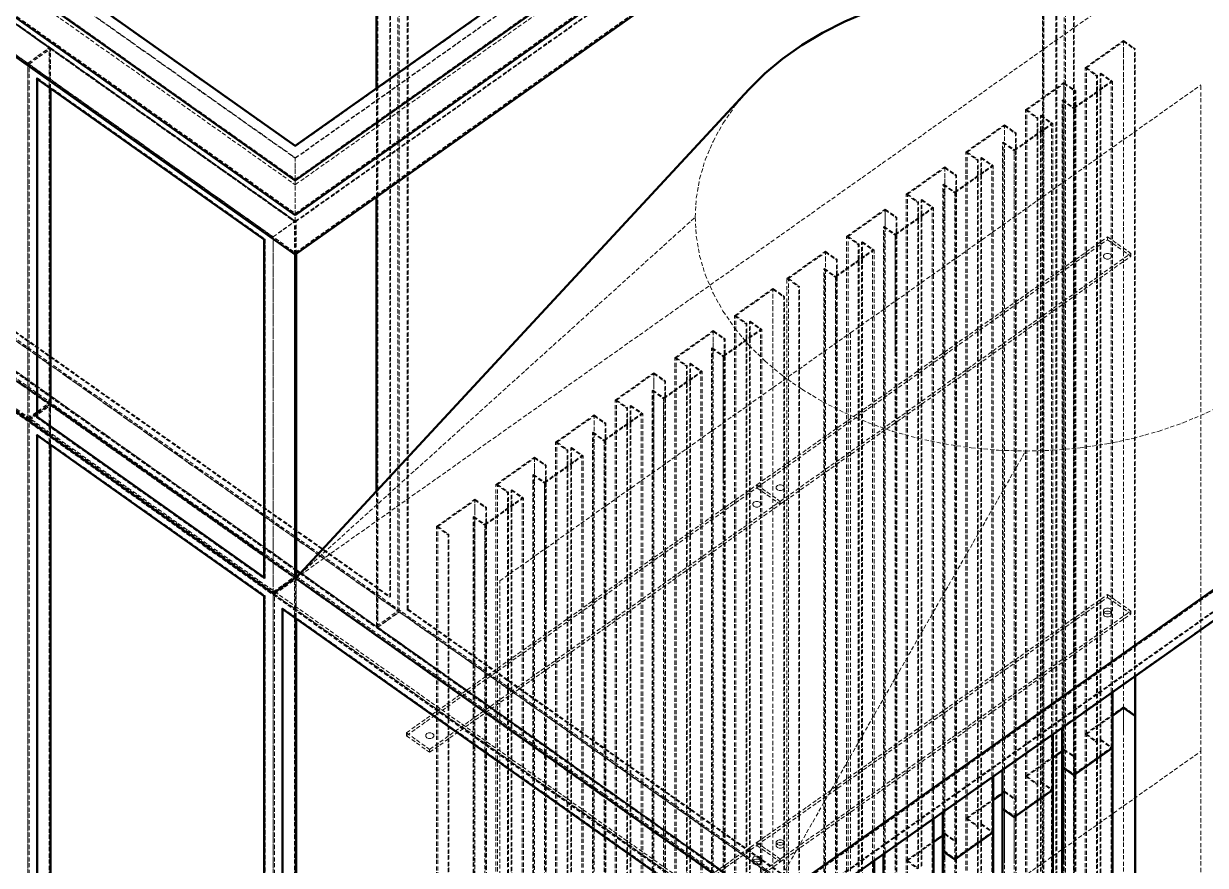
# Model space of a CAD drawing. Header units: millimetres. Extents: x 589 to 12190, y 300 to 8700.
# Drawn here: x 1816 to 2889, y 2062 to 2826 of the extents above; entities that cross this region are included whole.
import ezdxf

# ---------------------------------------------------------------- set-up
doc = ezdxf.new("R2010")
doc.units = ezdxf.units.MM
doc.linetypes.add('Hidden', pattern=[15, 5, -3, 5, -2])
for name, color, linetype, lineweight in [('Default', 7, 'Continuous', 50), ('Edges', 7, 'Hidden', 15), ('HiddenEdges', 2, 'Hidden', 15), ('HiddenSilhouettes', 2, 'Hidden', 15), ('HiddenWires', 7, 'Hidden', 15), ('Silhouettes', 7, 'Continuous', 50), ('Wires', 7, 'Hidden', 15)]:
    doc.layers.add(name, color=color, linetype=linetype, lineweight=lineweight)

# ---------------------------------------------------------------- blocks, each defined once
blk = doc.blocks.new('Isometric')
at = {"layer": 'Edges'}
for points in [[(-1895, 1560.2), (70.7, 170.2)], [(-1895, 1512.8), (70.7, 122.8)], [(70.7, 170.2), (1329.4, 1060.2)], [(70.7, 159.8), (1277, 1012.8)], [(70.7, 122.8), (1329.4, 1012.8)], [(169.7, 322), (169.7, 699)], [(170.6, 322.6), (170.6, 699.6)], [(-253.1, -79.7), (-253.1, 349.7)], [(554.6, 165.6), (556, 189), (560, 212.2), (566.8, 235), (576.3, 257.4), (588.3, 279.2), (602.8, 300.2), (619.7, 320.3)], [(70.7, 210.2), (70.7, 237)], [(169.7, -164.8), (169.7, 190.7)], [(70.7, 168), (70.7, 170.2)], [(70.7, 159.8), (70.7, 168)], [(71.2, -271), (554.6, 165.6)], [(554.6, 165.6), (556, 142.3), (560, 119.1), (566.8, 96.2), (576.3, 73.8), (588.3, 52), (602.8, 31), (619.7, 10.9), (638.9, -8.1), (660.3, -26), (683.7, -42.5), (708.9, -57.6), (735.8, -71.2), (764.2, -83.1), (793.9, -93.4), (824.7, -101.9), (856.4, -108.6), (888.8, -113.4), (921.6, -116.3), (954.6, -117.2)], [(954.6, -117.2), (987.6, -116.3), (1020.4, -113.4), (1052.8, -108.6), (1084.5, -101.9), (1115.3, -93.4), (1145, -83.1), (1173.4, -71.2), (1200.3, -57.6), (1225.5, -42.5), (1248.9, -26), (1270.3, -8.1), (1289.5, 10.9), (1306.4, 31), (1320.9, 52), (1332.9, 73.8), (1342.4, 96.2), (1349.1, 119.1), (1353.2, 142.3), (1354.6, 165.6)], [(43.8, -289.7), (43.8, 139.7)], [(70.7, 120.7), (70.7, 122.8)], [(-253.1, -1769.7), (-253.1, -79.7)], [(-242.5, -76.6), (-241.7, -76)], [(-242.5, -76.6), (33.2, -271.6)], [(-242.5, -1766.6), (-242.5, -97.8)], [(70.7, -270.7), (70.7, -153.1)], [(71.6, -261.3), (76.8, -265)], [(43.8, -1979.7), (43.8, -289.7)], [(54.4, -1976.6), (54.4, -307.8)], [(1073, -427.9), (1073, -399.6)], [(1073, -1234), (1073, -427.9)], [(1012.9, -509.2), (1012.9, -442.1)], [(1086.3, -1243.4), (1086.3, -437.3)], [(940.8, -560.2), (940.8, -493.1)], [(1012.9, -1315.3), (1012.9, -509.2)], [(868.7, -611.2), (868.7, -544.1)], [(940.8, -1366.3), (940.8, -560.2)], [(796.6, -662.2), (796.6, -595.1)], [(868.7, -1417.3), (868.7, -611.2)]]:
    blk.add_lwpolyline(points, dxfattribs=at)
for points in [[(-1842.7, 1512.8, 0), (70.7, 159.8, 0)], [(70.7, 237, 0), (1272.8, 1087, 0)], [(-226.3, 447, 0), (70.7, 237, 0)], [(-242.5, -76.6, 0), (-242.5, 333.6, 0)], [(170.6, -163.9, 0), (170.6, 191.3, 0)], [(-241.7, -71.9, 0), (-225.4, -60.4, 0)], [(637.2, -670.1, 0), (954.6, -117.2, 0)], [(662.4, -689.1, 0), (1468.5, -119.1, 0)], [(71.6, -260.4, 0), (77.3, -264.5, 0)], [(43.8, -289.7, 0), (609.5, -689.7, 0)], [(1086.3, -437.3, 0), (1086.3, -390.2, 0)], [(1073, -426.7, 0), (1073, -426.7, 0)]]:
    blk.add_polyline3d(points, dxfattribs=at)
at = {"layer": 'HiddenEdges'}
for points in [[(186, -293.6), (186, 1375.2)], [(196.6, -312), (196.6, 1376.3)], [(206.3, -309.2), (206.3, 1359.6)], [(-1032.4, 939.8), (-226.3, 369.8)], [(-1059.2, 921.7), (-253.1, 351.7)], [(992.1, -863.6), (992.1, 805.2)], [(976.7, -900.9), (976.7, 789.1)], [(1012.4, -879.2), (1012.4, 789.6)], [(70.7, -271.5), (1272.8, 578.5)], [(-1032.4, 509.3), (-226.3, -60.7)], [(-1032.4, 508.5), (-226.3, -61.5)], [(-1031.5, 507.9), (-227.1, -60.9)], [(976.7, -900.4), (976.7, 483.3)], [(-224.6, 446.2), (70.7, 237.4)], [(-224.6, 420.2), (70.7, 211.4)], [(1073, 306.3), (1073, 379.4)], [(1073, -399.6), (1073, 378.2)], [(-253.1, 352), (-227.1, 370.4)], [(-227.1, -59.2), (-227.1, 370.4)], [(-253.1, -77.6), (-253.1, 352)], [(-253.1, 351.7), (43.8, 141.7)], [(1040.5, -469.7), (1040.5, 336.4)], [(1045.5, -466.2), (1045.5, 339.9)], [(169.7, 190.7), (169.7, 322)], [(170.6, 191.3), (170.6, 322.6)], [(1000.9, -478.9), (1000.9, 327.2)], [(1014.2, -488.3), (1014.2, 317.8)], [(975.8, 153.1), (975.8, 306.3)], [(999.6, -498.6), (999.6, 307.5)], [(973.3, -517.2), (973.3, 288.9)], [(1012.9, 0), (1012.9, 298.1)], [(1012.9, -442.1), (1012.9, 296.9)], [(928.8, 153.1), (928.8, 277.4)], [(968.4, -520.7), (968.4, 285.4)], [(-609.5, 258.3), (196.6, -311.7)], [(942.1, -539.3), (942.1, 266.8)], [(-608.1, 257.2), (1895, -1512.8)], [(940.8, 153.1), (940.8, 247.1)], [(-636.4, 239.3), (71.6, -261.3)], [(-635.5, 239.6), (71.6, -260.4)], [(-635.5, 239.1), (170.6, -330.9)], [(-634.3, 238.7), (1842.7, -1512.8)], [(70.7, 211.4), (70.7, 237.4)], [(896.3, -571.7), (896.3, 234.4)], [(901.2, -568.2), (901.2, 237.9)], [(856.7, 153.1), (856.7, 226.4)], [(856.7, -580.9), (856.7, 225.2)], [(870, -590.3), (870, 215.8)], [(-608.1, 209.8), (1895, -1560.2)], [(70.7, 160.7), (70.7, 210.2)], [(855.4, -600.6), (855.4, 205.5)], [(829.1, -619.2), (829.1, 186.9)], [(868.7, 153.1), (868.7, 196.1)], [(868.7, -544.1), (868.7, 194.9)], [(784.5, -631.9), (784.5, 174.2)], [(824.1, -622.7), (824.1, 183.4)], [(43.8, 142), (69.9, 160.4)], [(69.9, -269.2), (69.9, 160.4)], [(70.7, 159.8), (71.6, 160.4)], [(797.8, -641.3), (797.8, 164.8)], [(783.3, -651.6), (783.3, 154.5)], [(796.6, -595.1), (796.6, 143.9)], [(43.8, -287.6), (43.8, 142)], [(752, -673.7), (752, 132.4)], [(757, -670.2), (757, 135.9)], [(1053.6, 138.4), (1053.6, 141.9)], [(712.4, -682.9), (712.4, 123.2)], [(711.1, -702.6), (711.1, 103.5)], [(724.4, 0), (724.4, 94.1)], [(724.4, -646.1), (724.4, 92.9)], [(648.8, 0), (648.8, 79.4)], [(648.8, -727.9), (648.8, 78.2)], [(679.9, -677.6), (679.9, 81.4)], [(662.1, -737.3), (662.1, 68.8)], [(616.2, -769.7), (616.2, 36.4)], [(621.2, -766.2), (621.2, 39.9)], [(576.6, -778.9), (576.6, 27.2)], [(589.9, -788.3), (589.9, 17.8)], [(549.1, -817.2), (549.1, -11.1)], [(588.7, -809.2), (588.7, -3.1)], [(504.5, -153.1), (504.5, -22.6)], [(504.5, -829.9), (504.5, -23.8)], [(544.1, -820.7), (544.1, -14.6)], [(517.8, -839.3), (517.8, -33.2)], [(503.2, -849.6), (503.2, -43.5)], [(516.5, -153.1), (516.5, -52.9)], [(516.5, -860.2), (516.5, -54.1)], [(-253.1, -79.7), (-226.3, -60.7)], [(-253.1, -79.3), (-227.1, -60.9)], [(-227.1, -1749.2), (-227.1, -60.9)], [(-226.3, -60.7), (70.7, -270.7)], [(-225.4, -60.9), (71.6, -270.9)], [(472, -871.7), (472, -65.6)], [(476.9, -868.2), (476.9, -62.1)], [(-253.1, -1767.6), (-253.1, -79.3)], [(432.4, -153.1), (432.4, -73.6)], [(432.4, -880.9), (432.4, -74.8)], [(445.7, -890.3), (445.7, -84.2)], [(404.8, -919.2), (404.8, -113.1)], [(444.4, -153.1), (444.4, -103.9)], [(444.4, -911.2), (444.4, -105.1)], [(360.3, -153.1), (360.3, -124.6)], [(360.3, -931.9), (360.3, -125.8)], [(399.9, -922.7), (399.9, -116.6)], [(373.6, -941.3), (373.6, -135.2)], [(359, -951.6), (359, -145.5)], [(372.3, -306.3), (372.3, -154.9)], [(372.3, -962.2), (372.3, -156.1)], [(169.7, -330.7), (169.7, -164.8)], [(170.6, -330.4), (170.6, -163.9)], [(327.7, -973.7), (327.7, -167.6)], [(332.7, -970.2), (332.7, -164.1)], [(288.1, -306.3), (288.1, -175.6)], [(288.1, -982.9), (288.1, -176.8)], [(657.6, -181.6), (657.6, -178.1)], [(286.9, -1002.6), (286.9, -196.5)], [(301.4, -992.3), (301.4, -186.2)], [(300.2, -306.3), (300.2, -205.9)], [(300.2, -1013.2), (300.2, -207.1)], [(255.6, -1024.7), (255.6, -218.6)], [(43.8, -289.3), (69.9, -270.9)], [(69.9, -1959.2), (69.9, -270.9)], [(70.7, -271.5), (70.7, -270.7)], [(70.7, -271.5), (71.2, -271)], [(71.6, -1960.9), (71.6, -270.9)], [(77.3, -264.5), (168.9, -329.2)], [(71.6, -272.1), (635.5, -670.9)], [(33.2, -292.8), (34.1, -292.2)], [(34.1, -1961), (34.1, -292.2)], [(43.8, -1977.6), (43.8, -289.3)], [(45.5, -290.5), (609.5, -689.3)], [(1053.6, -294.3), (1053.6, -290.8)], [(169.7, -331.5), (169.7, -306.3)], [(196.6, -312), (1001, -880.8)], [(170.6, -330.4), (975, -899.2)], [(170.6, -330.9), (976.7, -900.9)], [(1073, -459.4), (1073, -426.7)], [(1040.5, -1275.8), (1040.5, -469.7)], [(1045.5, -1272.3), (1045.5, -466.2)], [(233.3, -481.6), (233.3, -478.1)], [(1000.9, -1285), (1000.9, -478.9)], [(1014.2, -1294.4), (1014.2, -488.3)], [(1012.9, -612.5), (1012.9, -508)], [(968.4, -1326.8), (968.4, -520.7)], [(973.3, -1323.3), (973.3, -517.2)], [(928.8, -1336), (928.8, -529.9)], [(942.1, -1345.4), (942.1, -539.3)], [(927.5, -1355.7), (927.5, -549.6)], [(896.3, -1377.8), (896.3, -571.7)], [(901.2, -1374.3), (901.2, -568.2)], [(940.8, -612.5), (940.8, -559)], [(856.7, -612.5), (856.7, -579.7)], [(856.7, -1387), (856.7, -580.9)], [(629.3, -594.3), (629.3, -590.8)], [(870, -1396.4), (870, -590.3)], [(868.7, -612.5), (868.7, -610)], [(975.8, -901.5), (975.8, -612.5)]]:
    blk.add_lwpolyline(points, dxfattribs=at)
for points in [[(-1838.5, 1510.7, 0), (70.7, 160.7, 0)], [(70.7, 237.4, 0), (1271.1, 1086.2, 0)], [(70.7, 251.2, 0), (1251.6, 1086.2, 0)], [(70.7, 211.4, 0), (1271.1, 1060.2, 0)], [(70.7, 160.7, 0), (1272.8, 1010.7, 0)], [(-1031.5, 939.2, 0), (-227.1, 370.4, 0)], [(-1057.5, 920.8, 0), (-253.1, 352, 0)], [(1002.7, -882, 0), (1002.7, 806.3, 0)], [(-1057.5, 489.5, 0), (-253.1, -79.3, 0)], [(-205.1, 446.2, 0), (70.7, 251.2, 0)], [(-226.3, 369.8, 0), (70.7, 159.8, 0)], [(-225.4, 369.2, 0), (69.9, 160.4, 0)], [(1086.3, -390.2, 0), (1086.3, 368.8, 0)], [(-253.1, 349.7, 0), (-253.1, 351.7, 0)], [(-251.4, 350.8, 0), (43.8, 142, 0)], [(-241.7, 334.2, 0), (34.1, 139.2, 0)], [(1000.9, 306.3, 0), (1000.9, 328.4, 0)], [(928.8, -529.9, 0), (928.8, 276.2, 0)], [(-609.5, 258, 0), (194.9, -310.8, 0)], [(-599.8, 260.8, 0), (185.1, -294.2, 0)], [(70.7, 251.2, 0), (70.7, 252, 0)], [(927.5, -549.6, 0), (927.5, 256.5, 0)], [(940.8, -493.1, 0), (940.8, 245.9, 0)], [(70.7, 168, 0), (70.7, 205, 0)], [(784.5, 153.1, 0), (784.5, 175.4, 0)], [(43.8, 141.7, 0), (70.7, 160.7, 0)], [(796.6, 0, 0), (796.6, 145.1, 0)], [(33.2, 138.6, 0), (34.1, 139.2, 0)], [(34.1, -271, 0), (34.1, 139.2, 0)], [(43.8, 139.7, 0), (43.8, 141.7, 0)], [(712.4, 0, 0), (712.4, 124.4, 0)], [(725.7, -692.3, 0), (725.7, 113.8, 0)], [(576.6, 0, 0), (576.6, 28.4, 0)], [(575.4, -798.6, 0), (575.4, 7.5, 0)], [(588.7, -153.1, 0), (588.7, -1.9, 0)], [(975.8, -306.3, 0), (975.8, 0, 0)], [(-226.3, -61.5, 0), (-225.4, -60.9, 0)], [(-225.4, -62.1, 0), (69.9, -270.9, 0)], [(-251.4, -78.8, 0), (-241.7, -71.9, 0)], [(-251.4, -80.5, 0), (43.8, -289.3, 0)], [(-241.7, -97.2, 0), (34.1, -292.2, 0)], [(431.1, -900.6, 0), (431.1, -94.5, 0)], [(662.4, -678.3, 0), (1416.5, -145.1, 0)], [(288.1, -176.8, 0), (288.1, -176.8, 0)], [(70.7, -271.5, 0), (636.4, -671.5, 0)], [(76.8, -265, 0), (710.6, -713.2, 0)], [(55.3, -307.2, 0), (599.8, -692.2, 0)], [(170.6, -330.4, 0), (196.6, -312, 0)], [(196.6, -311.7, 0), (1002.7, -881.7, 0)], [(206.3, -309.2, 0), (207.2, -308.6, 0)], [(206.3, -309.2, 0), (991.2, -864.2, 0)], [(1000.9, -612.5, 0), (1000.9, -477.7, 0)], [(999.6, -1304.7, 0), (999.6, -498.6, 0)], [(928.8, -612.5, 0), (928.8, -528.7, 0)], [(855.4, -1406.7, 0), (855.4, -600.6, 0)]]:
    blk.add_polyline3d(points, dxfattribs=at)
at = {"layer": 'HiddenSilhouettes'}
for points in [[(-1842.7, 1558), (70.7, 205)], [(185.1, -294.2), (185.1, 1374.6)], [(207.2, -308.6), (207.2, 1360.2)], [(70.7, 205), (1277, 1058)], [(-1032.4, 940.7), (-226.3, 370.7)], [(-1031.5, 940.4), (-225.4, 370.4)], [(991.2, -864.2), (991.2, 804.6)], [(1001, -880.8), (1001, 807.5)], [(1013.3, -878.6), (1013.3, 790.2)], [(-1031.5, 509.1), (-225.4, -60.9)], [(-1057.5, 491.2), (-253.1, -77.6)], [(975, -899.2), (975, 482.8)], [(1026.4, 346.4), (1073, 379.4)], [(1073, 379.4), (1087.2, 369.4)], [(1073, 378.2), (1086.3, 368.8)], [(-251.4, 350.8), (-225.4, 369.2)], [(-226.3, 306.3), (-226.3, 370.7)], [(-226.3, 370.7), (70.7, 160.7)], [(-225.4, 306.3), (-225.4, 370.4)], [(-225.4, 370.4), (71.6, 160.4)], [(-225.4, 321.5), (-225.4, 369.2)], [(1086.3, 368.8), (1087.2, 369.4)], [(-251.4, -78.8), (-251.4, 350.8)], [(1026.4, -459.7), (1026.4, 346.4)], [(1026.4, 346.4), (1040.5, 336.4)], [(1028.1, -459.7), (1028.1, 346.4)], [(1028.1, 346.4), (1041.4, 337)], [(-241.7, 333), (-241.7, 334.2)], [(1012.9, 298.1), (1057.9, 329.9)], [(1040.5, 336.4), (1041.4, 337)], [(1041.4, -469.1), (1041.4, 337)], [(1044.6, 339.3), (1045.5, 339.9)], [(1044.6, -466.8), (1044.6, 339.3)], [(1057.9, -476.2), (1057.9, 329.9)], [(1059.6, -409.1), (1059.6, 329.9)], [(168.9, 190.1), (168.9, 321.4)], [(954.2, 295.4), (1000.9, 328.4)], [(955.9, 295.4), (1000.9, 327.2)], [(1000.9, 328.4), (1015.1, 318.4)], [(1000.9, 327.2), (1014.2, 317.8)], [(1014.2, 317.8), (1015.1, 318.4)], [(1015.1, -487.7), (1015.1, 318.4)], [(-226.3, -61.5), (-226.3, 306.3)], [(998.8, 306.9), (999.6, 307.5)], [(998.8, -452.1), (998.8, 306.9)], [(999.6, 307.5), (1012.9, 298.1)], [(954.2, -510.7), (954.2, 295.4)], [(954.2, 295.4), (968.4, 285.4)], [(955.9, -510.7), (955.9, 295.4)], [(955.9, 295.4), (969.2, 286)], [(969.2, -520.1), (969.2, 286)], [(972.5, 288.3), (973.3, 288.9)], [(972.5, -517.8), (972.5, 288.3)], [(972.5, 288.3), (985.8, 278.9)], [(973.3, 288.9), (987.5, 278.9)], [(883.8, 244.4), (928.8, 276.2)], [(928.8, 276.2), (942.1, 266.8)], [(940.8, 247.1), (985.8, 278.9)], [(940.8, 245.9), (987.5, 278.9)], [(985.8, -527.2), (985.8, 278.9)], [(942.1, 266.8), (942.9, 267.4)], [(942.9, -538.7), (942.9, 267.4)], [(882.1, -561.7), (882.1, 244.4)], [(882.1, 244.4), (896.3, 234.4)], [(883.8, -561.7), (883.8, 244.4)], [(883.8, 244.4), (897.1, 235)], [(926.7, 255.9), (927.5, 256.5)], [(926.7, 255.9), (940.8, 245.9)], [(927.5, 256.5), (940.8, 247.1)], [(-636.4, 238.5), (71.6, -262.1)], [(896.3, 234.4), (897.1, 235)], [(897.1, -571.1), (897.1, 235)], [(900.4, -568.8), (900.4, 237.3)], [(900.4, 237.3), (913.7, 227.9)], [(810, 193.4), (856.7, 226.4)], [(811.7, 193.4), (856.7, 225.2)], [(856.7, 225.2), (870, 215.8)], [(868.7, 194.9), (915.3, 227.9)], [(870, 215.8), (870.8, 216.4)], [(870.8, -589.7), (870.8, 216.4)], [(913.7, -578.2), (913.7, 227.9)], [(915.3, -511.1), (915.3, 227.9)], [(-608.1, 212), (1863, -1535.4)], [(854.5, 204.9), (855.4, 205.5)], [(854.5, -554.1), (854.5, 204.9)], [(854.5, 204.9), (868.7, 194.9)], [(855.4, 205.5), (868.7, 196.1)], [(-636.4, 189.8), (663.3, -729.2)], [(-634.3, 193.5), (1842.7, -1558)], [(810, -612.7), (810, 193.4)], [(811.7, -612.7), (811.7, 193.4)], [(811.7, 193.4), (825, 184)], [(828.2, -619.8), (828.2, 186.3)], [(828.2, 186.3), (841.5, 176.9)], [(739.6, 142.4), (784.5, 174.2)], [(784.5, 175.4), (798.7, 165.4)], [(784.5, 174.2), (797.8, 164.8)], [(796.6, 145.1), (841.5, 176.9)], [(796.6, 143.9), (843.2, 176.9)], [(824.1, 183.4), (825, 184)], [(825, -622.1), (825, 184)], [(841.5, -629.2), (841.5, 176.9)], [(843.2, -562.1), (843.2, 176.9)], [(70.7, 120.7), (70.7, 160.7)], [(71.6, 121.3), (71.6, 160.4)], [(797.8, 164.8), (798.7, 165.4)], [(798.7, -640.7), (798.7, 165.4)], [(782.4, -605.1), (782.4, 153.9)], [(975.8, 0), (975.8, 153.1)], [(629.3, -158.1), (1053.6, 141.9)], [(737.9, -663.7), (737.9, 142.4)], [(737.9, 142.4), (752, 132.4)], [(739.6, -663.7), (739.6, 142.4)], [(739.6, 142.4), (752.9, 133)], [(752.9, -673.1), (752.9, 133)], [(756.1, 135.3), (757, 135.9)], [(756.1, -670.8), (756.1, 135.3)], [(756.1, 135.3), (769.4, 125.9)], [(757, 135.9), (771.1, 125.9)], [(1053.6, 138.4), (1081.9, 118.4)], [(657.6, -178.1), (1081.9, 121.9)], [(657.6, -181.6), (1081.9, 118.4)], [(665.7, 91.4), (712.4, 124.4)], [(667.4, 91.4), (712.4, 123.2)], [(712.4, 123.2), (725.7, 113.8)], [(724.4, 94.1), (769.4, 125.9)], [(724.4, 92.9), (771.1, 125.9)], [(726.6, -691.7), (726.6, 114.4)], [(769.4, -680.2), (769.4, 125.9)], [(771.1, -613.1), (771.1, 125.9)], [(1081.9, 118.4), (1081.9, 121.9)], [(710.3, 102.9), (711.1, 103.5)], [(711.1, 103.5), (724.4, 94.1)], [(667.4, -714.7), (667.4, 91.4)], [(667.4, 91.4), (680.7, 82)], [(603.8, 46.4), (648.8, 78.2)], [(648.8, 78.2), (662.1, 68.8)], [(679.9, 81.4), (680.7, 82)], [(662.1, 68.8), (662.9, 69.4)], [(662.9, -736.7), (662.9, 69.4)], [(602.1, -759.7), (602.1, 46.4)], [(602.1, 46.4), (616.2, 36.4)], [(603.8, -759.7), (603.8, 46.4)], [(603.8, 46.4), (617.1, 37)], [(588.7, -1.9), (633.6, 29.9)], [(588.7, -3.1), (635.3, 29.9)], [(616.2, 36.4), (617.1, 37)], [(617.1, -769.1), (617.1, 37)], [(620.3, -766.8), (620.3, 39.3)], [(620.3, 39.3), (633.6, 29.9)], [(633.6, -776.2), (633.6, 29.9)], [(635.3, -776.2), (635.3, 29.9)], [(531.7, -4.6), (576.6, 27.2)], [(576.6, 28.4), (590.8, 18.4)], [(590.8, -787.7), (590.8, 18.4)], [(574.5, 6.9), (575.4, 7.5)], [(574.5, -799.2), (574.5, 6.9)], [(574.5, 6.9), (588.7, -3.1)], [(575.4, 7.5), (588.7, -1.9)], [(-226.3, -60.7), (-226.3, 0)], [(-225.4, -60.9), (-225.4, 0)], [(530, -810.7), (530, -4.6)], [(531.7, -810.7), (531.7, -4.6)], [(531.7, -4.6), (545, -14)], [(544.1, -14.6), (545, -14)], [(545, -820.1), (545, -14)], [(548.2, -817.8), (548.2, -11.7)], [(548.2, -11.7), (561.5, -21.1)], [(549.1, -11.1), (563.2, -21.1)], [(459.5, -55.6), (504.5, -23.8)], [(561.5, -827.2), (561.5, -21.1)], [(563.2, -827.2), (563.2, -21.1)], [(-263.8, -33.3), (-227.1, -59.2)], [(517.8, -33.2), (518.7, -32.6)], [(518.7, -838.7), (518.7, -32.6)], [(457.9, -861.7), (457.9, -55.6)], [(459.5, -861.7), (459.5, -55.6)], [(459.5, -55.6), (472.8, -65)], [(502.4, -44.1), (503.2, -43.5)], [(502.4, -850.2), (502.4, -44.1)], [(503.2, -43.5), (516.5, -52.9)], [(-253.1, -77.6), (-227.1, -59.2)], [(-251.4, -80.5), (-225.4, -62.1)], [(-225.4, -153.1), (-225.4, -60.9)], [(472.8, -871.1), (472.8, -65)], [(476.1, -62.7), (476.9, -62.1)], [(476.1, -868.8), (476.1, -62.7)], [(476.9, -62.1), (491.1, -72.1)], [(-251.4, -78.8), (43.8, -287.6)], [(-251.4, -1768.8), (-251.4, -80.5)], [(432.4, -74.8), (445.7, -84.2)], [(444.4, -103.9), (489.4, -72.1)], [(444.4, -105.1), (491.1, -72.1)], [(446.5, -889.7), (446.5, -83.6)], [(489.4, -878.2), (489.4, -72.1)], [(491.1, -878.2), (491.1, -72.1)], [(-241.7, -98.4), (-241.7, -97.2)], [(430.3, -901.2), (430.3, -95.1)], [(432.4, -95.4), (432.4, -95.4)], [(385.7, -912.7), (385.7, -106.6)], [(385.7, -106.6), (399.9, -116.6)], [(387.4, -912.7), (387.4, -106.6)], [(387.4, -106.6), (400.7, -116)], [(404, -919.8), (404, -113.7)], [(404, -113.7), (417.3, -123.1)], [(638.1, -671.5), (1442.5, -102.7)], [(313.6, -157.6), (360.3, -124.6)], [(315.3, -157.6), (360.3, -125.8)], [(399.9, -116.6), (400.7, -116)], [(400.7, -922.1), (400.7, -116)], [(417.3, -929.2), (417.3, -123.1)], [(419, -929.2), (419, -123.1)], [(374.4, -940.7), (374.4, -134.6)], [(-226.3, -1751.5), (-226.3, -153.1)], [(358.1, -146.1), (359, -145.5)], [(358.1, -952.2), (358.1, -146.1)], [(358.1, -146.1), (372.3, -156.1)], [(359, -145.5), (372.3, -154.9)], [(205.1, -458.1), (629.3, -158.1)], [(313.6, -963.7), (313.6, -157.6)], [(313.6, -157.6), (327.7, -167.6)], [(315.3, -963.7), (315.3, -157.6)], [(315.3, -157.6), (328.6, -167)], [(328.6, -973.1), (328.6, -167)], [(331.8, -164.7), (332.7, -164.1)], [(331.8, -970.8), (331.8, -164.7)], [(331.8, -164.7), (345.1, -174.1)], [(332.7, -164.1), (346.8, -174.1)], [(629.3, -158.1), (657.6, -178.1)], [(629.3, -161.6), (629.3, -158.1)], [(629.3, -161.6), (657.6, -181.6)], [(233.3, -478.1), (657.6, -178.1)], [(243.2, -208.6), (288.1, -176.8)], [(288.1, -175.6), (302.3, -185.6)], [(288.1, -176.8), (301.4, -186.2)], [(300.2, -205.9), (345.1, -174.1)], [(300.2, -207.1), (346.8, -174.1)], [(301.4, -186.2), (302.3, -185.6)], [(302.3, -991.7), (302.3, -185.6)], [(345.1, -980.2), (345.1, -174.1)], [(346.8, -980.2), (346.8, -174.1)], [(286, -1003.2), (286, -197.1)], [(241.5, -1014.7), (241.5, -208.6)], [(241.5, -208.6), (255.6, -218.6)], [(243.2, -1014.7), (243.2, -208.6)], [(243.2, -208.6), (256.5, -218)], [(255.6, -218.6), (256.5, -218)], [(256.5, -1024.1), (256.5, -218)], [(33.2, -270.4), (34.1, -271)], [(33.2, -271.6), (34.1, -271)], [(43.8, -287.6), (69.9, -269.2)], [(70.7, -271.5), (71.6, -270.9)], [(70.7, -271.5), (71.2, -271)], [(45.5, -290.5), (71.6, -272.1)], [(71.6, -319.9), (71.6, -272.1)], [(45.5, -1978.8), (45.5, -290.5)], [(629.3, -594.3), (1053.6, -294.3)], [(1053.6, -290.8), (1081.9, -310.8)], [(1053.6, -294.3), (1081.9, -314.3)], [(55.3, -308.4), (55.3, -307.2)], [(70.7, -1961.5), (70.7, -306.3)], [(170.6, -330.9), (170.6, -306.3)], [(657.6, -614.3), (1081.9, -314.3)], [(1048.8, -313.4), (1050.1, -311.8), (1052.3, -310.9), (1054.9, -310.9), (1057.1, -311.8), (1058.4, -313.4), (1058.4, -315.3), (1057.1, -316.8), (1054.9, -317.8), (1052.3, -317.8), (1050.1, -316.8), (1048.8, -315.3)], [(1048.8, -315.3), (1048.8, -311.7)], [(1058.4, -313.4), (1058.4, -309.9)], [(1081.9, -314.3), (1081.9, -310.8)], [(169.7, -331.5), (170.6, -330.9)], [(1026.4, -459.7), (1073, -426.7)], [(1028.1, -459.7), (1059.6, -437.4)], [(205.1, -461.6), (205.1, -458.1)], [(1026.4, -1265.8), (1026.4, -459.7)], [(1026.4, -459.7), (1040.5, -469.7)], [(1028.1, -1265.8), (1028.1, -459.7)], [(1040.5, -469.7), (1041.4, -469.1)], [(1041.4, -1275.2), (1041.4, -469.1)], [(1044.6, -1272.9), (1044.6, -466.8)], [(1044.6, -466.8), (1057.9, -476.2)], [(1045.5, -466.2), (1059.6, -476.2)], [(954.2, -510.7), (1000.9, -477.7)], [(1000.9, -477.7), (1015.1, -487.7)], [(1012.9, -508), (1057.9, -476.2)], [(1057.9, -1282.3), (1057.9, -476.2)], [(955.9, -510.7), (987.5, -488.4)], [(998.8, -499.2), (999.6, -498.6)], [(999.6, -498.6), (1012.9, -508)], [(1014.2, -488.3), (1015.1, -487.7)], [(1015.1, -1293.8), (1015.1, -487.7)], [(954.2, -1316.8), (954.2, -510.7)], [(954.2, -510.7), (968.4, -520.7)], [(955.9, -1316.8), (955.9, -510.7)], [(955.9, -510.7), (969.2, -520.1)], [(928.8, -528.7), (942.9, -538.7)], [(940.8, -559), (985.8, -527.2)], [(969.2, -1326.2), (969.2, -520.1)], [(972.5, -1323.9), (972.5, -517.8)], [(972.5, -517.8), (985.8, -527.2)], [(973.3, -517.2), (987.5, -527.2)], [(985.8, -1333.3), (985.8, -527.2)], [(883.8, -561.7), (915.3, -539.4)], [(942.1, -539.3), (942.9, -538.7)], [(942.9, -1344.8), (942.9, -538.7)], [(882.1, -1367.8), (882.1, -561.7)], [(882.1, -561.7), (896.3, -571.7)], [(883.8, -1367.8), (883.8, -561.7)], [(896.3, -571.7), (897.1, -571.1)], [(897.1, -1377.2), (897.1, -571.1)], [(900.4, -1374.9), (900.4, -568.8)], [(900.4, -568.8), (913.7, -578.2)], [(901.2, -568.2), (915.3, -578.2)], [(810, -612.7), (856.7, -579.7)], [(856.7, -579.7), (870.8, -589.7)], [(868.7, -610), (913.7, -578.2)], [(913.7, -1384.3), (913.7, -578.2)], [(205.1, -890.8), (629.3, -590.8)], [(205.1, -894.3), (629.3, -594.3)], [(652.8, -593.4), (654.1, -591.8), (656.3, -590.9), (658.9, -590.9), (661.1, -591.8), (662.4, -593.4), (662.4, -595.3), (661.1, -596.8), (658.9, -597.8), (656.3, -597.8), (654.1, -596.8), (652.8, -595.3)], [(652.8, -595.3), (652.8, -591.7)], [(662.4, -593.4), (662.4, -589.9)], [(811.7, -612.7), (843.2, -590.4)], [(854.5, -601.2), (855.4, -600.6)], [(855.4, -600.6), (868.7, -610)], [(870.8, -1395.8), (870.8, -589.7)], [(233.3, -910.8), (657.6, -610.8)], [(233.3, -914.3), (657.6, -614.3)], [(624.5, -613.4), (625.8, -611.8), (628, -610.9), (630.6, -610.9), (632.9, -611.8), (634.2, -613.4), (634.2, -615.3), (632.9, -616.8), (630.6, -617.8), (628, -617.8), (625.8, -616.8), (624.5, -615.3)], [(624.5, -615.3), (624.5, -611.7)], [(634.2, -613.4), (634.2, -609.9)], [(657.6, -614.3), (657.6, -610.8)], [(810, -1418.8), (810, -612.7)], [(810, -612.7), (824.1, -622.7)], [(811.7, -1418.8), (811.7, -612.7)], [(811.7, -612.7), (825, -622.1)]]:
    blk.add_lwpolyline(points, dxfattribs=at)
for points in [[(1048.8, -309.9), (1050.1, -308.3), (1052.3, -307.4), (1054.9, -307.4), (1057.1, -308.3), (1058.4, -309.9), (1058.4, -311.7), (1057.1, -313.3), (1054.9, -314.2), (1052.3, -314.2), (1050.1, -313.3), (1048.8, -311.7)], [(652.8, -589.9), (654.1, -588.3), (656.3, -587.4), (658.9, -587.4), (661.1, -588.3), (662.4, -589.9), (662.4, -591.7), (661.1, -593.3), (658.9, -594.2), (656.3, -594.2), (654.1, -593.3), (652.8, -591.7)], [(624.5, -609.9), (625.8, -608.3), (628, -607.4), (630.6, -607.4), (632.9, -608.3), (634.2, -609.9), (634.2, -611.7), (632.9, -613.3), (630.6, -614.2), (628, -614.2), (625.8, -613.3), (624.5, -611.7)]]:
    blk.add_lwpolyline(points, close=True, dxfattribs=at)
for points in [[(194.9, -310.8, 0), (194.9, 1377.5, 0)], [(975.8, 306.3, 0), (975.8, 483.1, 0)], [(1028.1, 346.4, 0), (1073, 378.2, 0)], [(-253.1, 351.7, 0), (-226.3, 370.7, 0)], [(-226.3, 369.8, 0), (-225.4, 370.4, 0)], [(1087.2, -389.6, 0), (1087.2, 369.4, 0)], [(-242.5, 333.6, 0), (-241.7, 334.2, 0)], [(1012.9, 296.9, 0), (1059.6, 329.9, 0)], [(1044.6, 339.3, 0), (1057.9, 329.9, 0)], [(1045.5, 339.9, 0), (1059.6, 329.9, 0)], [(998.8, 306.9, 0), (1012.9, 296.9, 0)], [(968.4, 285.4, 0), (969.2, 286, 0)], [(882.1, 244.4, 0), (928.8, 277.4, 0)], [(928.8, 277.4, 0), (942.9, 267.4, 0)], [(987.5, -460.1, 0), (987.5, 278.9, 0)], [(-608.1, 259.3, 0), (1865.3, -1489.7, 0)], [(-598.9, 261.4, 0), (186, -293.6, 0)], [(926.7, -503.1, 0), (926.7, 255.9, 0)], [(900.4, 237.3, 0), (901.2, 237.9, 0)], [(901.2, 237.9, 0), (915.3, 227.9, 0)], [(856.7, 226.4, 0), (870.8, 216.4, 0)], [(868.7, 196.1, 0), (913.7, 227.9, 0)], [(810, 193.4, 0), (824.1, 183.4, 0)], [(828.2, 186.3, 0), (829.1, 186.9, 0)], [(829.1, 186.9, 0), (843.2, 176.9, 0)], [(636.4, -671.5, 0), (1838.5, 178.5, 0)], [(737.9, 142.4, 0), (784.5, 175.4, 0)], [(782.4, 153.9, 0), (783.3, 154.5, 0)], [(782.4, 153.9, 0), (796.6, 143.9, 0)], [(783.3, 154.5, 0), (796.6, 145.1, 0)], [(629.3, -161.6, 0), (1053.6, 138.4, 0)], [(752, 132.4, 0), (752.9, 133, 0)], [(1053.6, 141.9, 0), (1081.9, 121.9, 0)], [(712.4, 124.4, 0), (726.6, 114.4, 0)], [(725.7, 113.8, 0), (726.6, 114.4, 0)], [(710.3, -656.1, 0), (710.3, 102.9, 0)], [(710.3, 102.9, 0), (724.4, 92.9, 0)], [(665.7, -687.6, 0), (665.7, 91.4, 0)], [(665.7, 91.4, 0), (679.9, 81.4, 0)], [(602.1, 46.4, 0), (648.8, 79.4, 0)], [(648.8, 79.4, 0), (662.9, 69.4, 0)], [(680.7, -677, 0), (680.7, 82, 0)], [(620.3, 39.3, 0), (621.2, 39.9, 0)], [(621.2, 39.9, 0), (635.3, 29.9, 0)], [(530, -4.6, 0), (576.6, 28.4, 0)], [(576.6, 27.2, 0), (589.9, 17.8, 0)], [(589.9, 17.8, 0), (590.8, 18.4, 0)], [(530, -4.6, 0), (544.1, -14.6, 0)], [(548.2, -11.7, 0), (549.1, -11.1, 0)], [(457.9, -55.6, 0), (504.5, -22.6, 0)], [(504.5, -22.6, 0), (518.7, -32.6, 0)], [(504.5, -23.8, 0), (517.8, -33.2, 0)], [(516.5, -52.9, 0), (561.5, -21.1, 0)], [(516.5, -54.1, 0), (563.2, -21.1, 0)], [(457.9, -55.6, 0), (472, -65.6, 0)], [(502.4, -44.1, 0), (516.5, -54.1, 0)], [(-226.3, -153.1, 0), (-226.3, -60.7, 0)], [(-226.3, -61.5, 0), (70.7, -271.5, 0)], [(-225.4, -109.9, 0), (-225.4, -62.1, 0)], [(472, -65.6, 0), (472.8, -65, 0)], [(476.1, -62.7, 0), (489.4, -72.1, 0)], [(385.7, -106.6, 0), (432.4, -73.6, 0)], [(387.4, -106.6, 0), (432.4, -74.8, 0)], [(432.4, -73.6, 0), (446.5, -83.6, 0)], [(445.7, -84.2, 0), (446.5, -83.6, 0)], [(-242.5, -97.8, 0), (-241.7, -97.2, 0)], [(430.3, -95.1, 0), (431.1, -94.5, 0)], [(430.3, -95.1, 0), (444.4, -105.1, 0)], [(431.1, -94.5, 0), (444.4, -103.9, 0)], [(404, -113.7, 0), (404.8, -113.1, 0)], [(404.8, -113.1, 0), (419, -123.1, 0)], [(360.3, -124.6, 0), (374.4, -134.6, 0)], [(360.3, -125.8, 0), (373.6, -135.2, 0)], [(372.3, -154.9, 0), (417.3, -123.1, 0)], [(372.3, -156.1, 0), (419, -123.1, 0)], [(373.6, -135.2, 0), (374.4, -134.6, 0)], [(663.3, -678.9, 0), (1417.3, -145.7, 0)], [(168.9, -329.2, 0), (168.9, -165.7, 0)], [(205.1, -461.6, 0), (629.3, -161.6, 0)], [(327.7, -167.6, 0), (328.6, -167, 0)], [(233.3, -481.6, 0), (657.6, -181.6, 0)], [(241.5, -208.6, 0), (288.1, -175.6, 0)], [(286, -197.1, 0), (286.9, -196.5, 0)], [(286, -197.1, 0), (300.2, -207.1, 0)], [(286.9, -196.5, 0), (300.2, -205.9, 0)], [(33.2, -243.3, 0), (69.9, -269.2, 0)], [(70.7, -306.3, 0), (70.7, -270.7, 0)], [(71.6, -270.9, 0), (71.6, -270.6, 0)], [(71.6, -270.9, 0), (637.2, -670.9, 0)], [(76.3, -265.5, 0), (169.7, -331.5, 0)], [(185.1, -294.2, 0), (186, -293.6, 0)], [(629.3, -590.8, 0), (1053.6, -290.8, 0)], [(54.4, -307.8, 0), (55.3, -307.2, 0)], [(168.9, -329.2, 0), (194.9, -310.8, 0)], [(169.7, -330.7, 0), (196.6, -311.7, 0)], [(207.2, -308.6, 0), (992.1, -863.6, 0)], [(657.6, -610.8, 0), (1081.9, -310.8, 0)], [(975.8, -612.5, 0), (975.8, -306.3, 0)], [(169.7, -330.7, 0), (236.9, -378.2, 0)], [(169.7, -331.5, 0), (975.8, -901.5, 0)], [(1073, -426.7, 0), (1087.2, -436.7, 0)], [(205.1, -458.1, 0), (233.3, -478.1, 0)], [(205.1, -461.6, 0), (233.3, -481.6, 0)], [(1028.1, -459.7, 0), (1041.4, -469.1, 0)], [(1044.6, -466.8, 0), (1045.5, -466.2, 0)], [(998.8, -480.4, 0), (1000.9, -478.9, 0)], [(1000.9, -478.9, 0), (1014.2, -488.3, 0)], [(1000.9, -499.5, 0), (1000.9, -499.5, 0)], [(882.1, -561.7, 0), (928.8, -528.7, 0)], [(968.4, -520.7, 0), (969.2, -520.1, 0)], [(972.5, -517.8, 0), (973.3, -517.2, 0)], [(926.7, -531.4, 0), (928.8, -529.9, 0)], [(928.8, -529.9, 0), (942.1, -539.3, 0)], [(926.7, -550.2, 0), (927.5, -549.6, 0)], [(927.5, -549.6, 0), (940.8, -559, 0)], [(883.8, -561.7, 0), (897.1, -571.1, 0)], [(900.4, -568.8, 0), (901.2, -568.2, 0)], [(854.5, -582.4, 0), (856.7, -580.9, 0)], [(856.7, -580.9, 0), (870, -590.3, 0)], [(629.3, -590.8, 0), (657.6, -610.8, 0)], [(629.3, -594.3, 0), (657.6, -614.3, 0)], [(870, -590.3, 0), (870.8, -589.7, 0)], [(1002.7, -881.7, 0), (1002.7, -612.5, 0)]]:
    blk.add_polyline3d(points, dxfattribs=at)
at = {"layer": 'HiddenWires'}
for points in [[(742.5, 25.7), (1166.7, 325.7)], [(1166.7, -333.3), (1166.7, 325.7)], [(1048.8, 119.3), (1050.1, 120.9)], [(1048.8, 117.5), (1050.1, 115.9)], [(1050.1, 120.9), (1052.3, 121.8)], [(1050.1, 115.9), (1052.3, 115)], [(1054.9, 121.8), (1057.1, 120.9)], [(1057.1, 120.9), (1058.4, 119.3)], [(1057.1, 115.9), (1058.4, 117.5)], [(318.2, -274.3), (742.5, 25.7)], [(742.5, -633.3), (742.5, 25.7)], [(652.8, -160.7), (654.1, -159.1)], [(652.8, -162.5), (654.1, -164.1)], [(654.1, -159.1), (656.3, -158.2)], [(654.1, -164.1), (656.3, -165)], [(656.3, -158.2), (658.9, -158.2)], [(656.3, -165), (658.9, -165)], [(658.9, -158.2), (661.1, -159.1)], [(661.1, -159.1), (662.4, -160.7)], [(624.5, -180.7), (625.8, -179.1)], [(624.5, -182.5), (625.8, -184.1)], [(625.8, -179.1), (628, -178.2)], [(625.8, -184.1), (628, -185)], [(628, -178.2), (630.6, -178.2)], [(630.6, -178.2), (632.9, -179.1)], [(632.9, -179.1), (634.2, -180.7)], [(632.9, -184.1), (634.2, -182.5)], [(318.2, -1080.4), (318.2, -274.3)], [(228.5, -460.7), (229.8, -459.1)], [(228.5, -462.5), (228.5, -460.7)], [(228.5, -462.5), (229.8, -464.1)], [(229.8, -459.1), (232.1, -458.2)], [(229.8, -464.1), (232.1, -465)], [(232.1, -458.2), (234.6, -458.2)], [(232.1, -465), (234.6, -465)], [(234.6, -458.2), (236.9, -459.1)], [(234.6, -465), (236.9, -464.1)], [(236.9, -459.1), (238.2, -460.7)]]:
    blk.add_lwpolyline(points, dxfattribs=at)
for points in [[(1048.8, 117.5, 0), (1048.8, 119.3, 0)], [(1052.3, 121.8, 0), (1054.9, 121.8, 0)], [(1052.3, 115, 0), (1054.9, 115, 0)], [(1054.9, 115, 0), (1057.1, 115.9, 0)], [(1058.4, 117.5, 0), (1058.4, 119.3, 0)], [(652.8, -162.5, 0), (652.8, -160.7, 0)], [(658.9, -165, 0), (661.1, -164.1, 0)], [(661.1, -164.1, 0), (662.4, -162.5, 0)], [(662.4, -162.5, 0), (662.4, -160.7, 0)], [(624.5, -182.5, 0), (624.5, -180.7, 0)], [(628, -185, 0), (630.6, -185, 0)], [(630.6, -185, 0), (632.9, -184.1, 0)], [(634.2, -182.5, 0), (634.2, -180.7, 0)], [(236.9, -464.1, 0), (238.2, -462.5, 0)], [(238.2, -462.5, 0), (238.2, -460.7, 0)]]:
    blk.add_polyline3d(points, dxfattribs=at)
at = {"layer": 'Silhouettes'}
for points in [[(-1895, 1558), (70.7, 168)], [(-1895, 1510.7), (70.7, 120.7)], [(70.7, 252), (1251.6, 1087)], [(70.7, 210.2), (1272.8, 1060.2)], [(70.7, 168), (1329.4, 1058)], [(70.7, 120.7), (1329.4, 1010.7)], [(-1059.2, 490.3), (-253.1, -79.7)], [(-236.9, 427.7), (-65.2, 306.3)], [(-226.3, 420.2), (-118.4, 343.9)], [(619.7, 320.3), (638.9, 339.3), (660.3, 357.2), (683.7, 373.7), (708.9, 388.8), (735.8, 402.4), (764.2, 414.4), (793.9, 424.6)], [(-241.7, -76), (-241.7, 333)], [(-65.2, 306.3), (0, 260.2)], [(0, 260.2), (70.7, 210.2)], [(168.9, -165.7), (168.9, 190.1)], [(33.2, -271.6), (33.2, 138.6)], [(70.7, -270.7), (70.7, 120.7)], [(-225.4, -60.4), (33.2, -243.3)], [(-225.4, -1750.4), (-225.4, -109.9)], [(636.4, -670.7), (1442.5, -100.7)], [(70.7, -270.7), (636.4, -670.7)], [(71.6, -262.1), (76.3, -265.5)], [(33.2, -1961.6), (33.2, -292.8)], [(54.4, -307.8), (598.9, -692.8)], [(55.3, -1976), (55.3, -308.4)], [(71.6, -1960.4), (71.6, -319.9)], [(1059.6, -476.2), (1059.6, -409.1)], [(1086.3, -437.3), (1087.2, -436.7)], [(1087.2, -1242.8), (1087.2, -436.7)], [(998.8, -499.2), (998.8, -452.1)], [(987.5, -527.2), (987.5, -460.1)], [(987.5, -488.4), (998.8, -480.4)], [(1012.9, -509.2), (1059.6, -476.2)], [(1059.6, -1282.3), (1059.6, -476.2)], [(998.8, -1305.3), (998.8, -499.2)], [(998.8, -499.2), (1012.9, -509.2)], [(915.3, -578.2), (915.3, -511.1)], [(926.7, -550.2), (926.7, -503.1)], [(987.5, -1333.3), (987.5, -527.2)], [(915.3, -539.4), (926.7, -531.4)], [(854.5, -601.2), (854.5, -554.1)], [(926.7, -1356.3), (926.7, -550.2)], [(843.2, -629.2), (843.2, -562.1)], [(843.2, -590.4), (854.5, -582.4)], [(915.3, -1384.3), (915.3, -578.2)], [(771.1, -680.2), (771.1, -613.1)], [(782.4, -652.2), (782.4, -605.1)], [(854.5, -1407.3), (854.5, -601.2)], [(854.5, -601.2), (868.7, -611.2)]]:
    blk.add_lwpolyline(points, dxfattribs=at)
for points in [[(168.9, 321.4, 0), (168.9, 698.4, 0)], [(-205.1, 447, 0), (70.7, 252, 0)], [(-242.5, 333.6, 0), (33.2, 138.6, 0)], [(-225.4, -60.4, 0), (-225.4, 321.5, 0)], [(71.2, -271, 0), (619.7, 320.3, 0)], [(71.6, -270.6, 0), (71.6, 121.3, 0)], [(-253.1, -79.7, 0), (43.8, -289.7, 0)], [(-241.7, -76, 0), (33.2, -270.4, 0)], [(-242.5, -97.8, 0), (33.2, -292.8, 0)], [(-241.7, -1766, 0), (-241.7, -98.4, 0)], [(663.3, -689.3, 0), (1467.7, -120.5, 0)], [(43.8, -289.7, 0), (70.7, -270.7, 0)], [(1087.2, -436.7, 0), (1087.2, -389.6, 0)], [(1059.6, -437.4, 0), (1073, -427.9, 0)], [(1073, -427.9, 0), (1086.3, -437.3, 0)], [(940.8, -560.2, 0), (987.5, -527.2, 0)], [(926.7, -550.2, 0), (940.8, -560.2, 0)], [(868.7, -611.2, 0), (915.3, -578.2, 0)]]:
    blk.add_polyline3d(points, dxfattribs=at)
blk.add_polyline3d([(70.7, -270.7, 0)], close=True, dxfattribs=at)
at = {"layer": 'Wires'}
for points in [[(1166.7, -480.4), (1166.7, -333.3)], [(742.5, -780.4), (1166.7, -480.4)], [(1166.7, -1286.5), (1166.7, -480.4)]]:
    blk.add_lwpolyline(points, dxfattribs=at)

msp = doc.modelspace()

# ---------------------------------------------------------------- block references
at = {"layer": 'Default', "xscale": 0.75, "yscale": 0.75, "zscale": 0.75}
msp.add_blockref('Isometric', (2010, 2526), dxfattribs=at)

doc.saveas('drawing.dxf')
